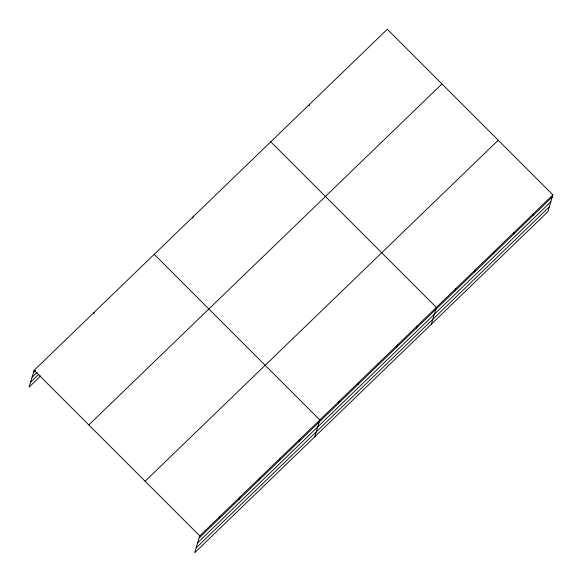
<?xml version="1.0" encoding="UTF-8"?>
<svg xmlns="http://www.w3.org/2000/svg" width="582" height="582" viewBox="0 0 582 582"><rect width="100%" height="100%" fill="white"/><g stroke="black" fill="none" stroke-linecap="round" stroke-linejoin="round"><path stroke-width="0.87" d="M552.9 194.875L199.75 535.891L194.694 552.733L547.844 211.724L552.9 194.875L387.306 29.267L34.156 370.276L29.1 387.125L40.718 375.899M93.775 313.676L94.189 312.308M192.664 218.192L193.071 216.824M309.202 105.655L309.617 104.287M219.138 518.627L219.756 516.569M239.151 499.298L239.769 497.246M259.165 479.975L259.783 477.917M279.178 460.653L279.797 458.594M299.192 441.331L299.81 439.272M314.767 436.791L319.816 419.949L154.223 254.334M338.622 403.246L339.241 401.194M358.046 384.491L358.665 382.432M377.471 365.736L378.089 363.677M396.895 346.981L397.513 344.922M416.319 328.226L416.938 326.167M431.306 324.254L436.362 307.412L270.768 141.797M455.168 290.716L455.786 288.657M474.592 271.954L475.203 269.903M494.009 253.199L494.627 251.148M513.433 234.444L514.052 232.385M532.857 215.689L533.476 213.63M33.538 372.335L35.473 370.465M32.075 377.216L37.233 372.225M30.562 382.243L38.958 374.139M88.799 424.933L441.956 83.917M145.1 481.241L498.257 140.226M199.131 537.95L552.282 196.934M197.662 542.831L550.819 201.816M196.156 547.858L549.313 206.843M34.156 370.276L199.75 535.891"/></g></svg>
